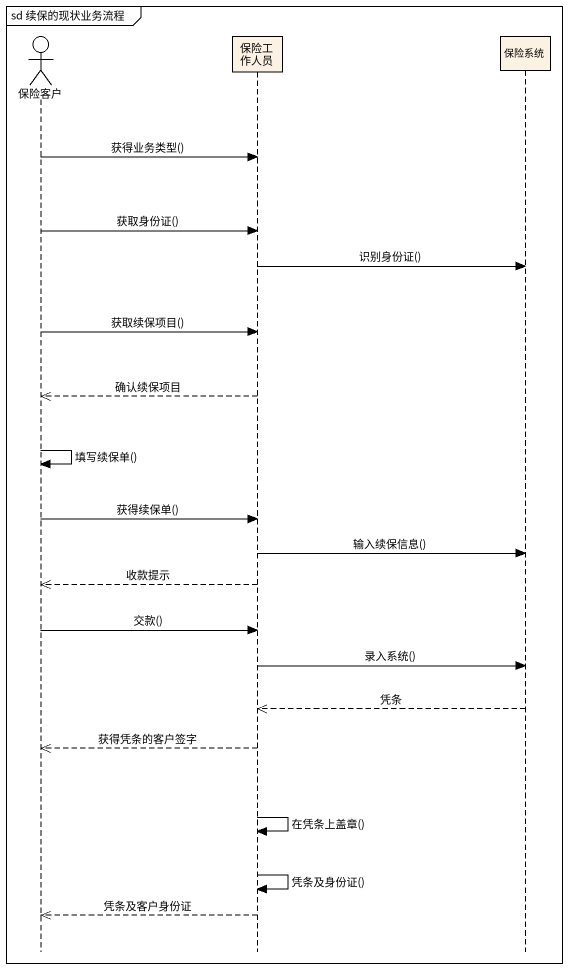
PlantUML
@startuml
mainframe sd 续保的现状业务流程
hide footbox
actor 保险客户
participant 保险工作人员
participant 保险系统

保险客户 -> 保险工作人员 : 获得业务类型()
保险客户 -> 保险工作人员 : 获取身份证()
保险工作人员 -> 保险系统 : 识别身份证()
保险客户 -> 保险工作人员 : 获取续保项目()
保险工作人员 -->> 保险客户 : 确认续保项目
保险客户 -> 保险客户 : 填写续保单()
保险客户 -> 保险工作人员 : 获得续保单()
保险工作人员 -> 保险系统 : 输入续保信息()
保险工作人员 -->> 保险客户 : 收款提示
保险客户 -> 保险工作人员 : 交款()
保险工作人员 -> 保险系统 : 录入系统()
保险系统 -->> 保险工作人员 : 凭条
保险工作人员 -->> 保险客户 : 获得凭条的客户签字
保险工作人员 -> 保险工作人员 : 在凭条上盖章()
保险工作人员 -> 保险工作人员 : 凭条及身份证()
保险工作人员 -->> 保险客户 : 凭条及客户身份证
@enduml
